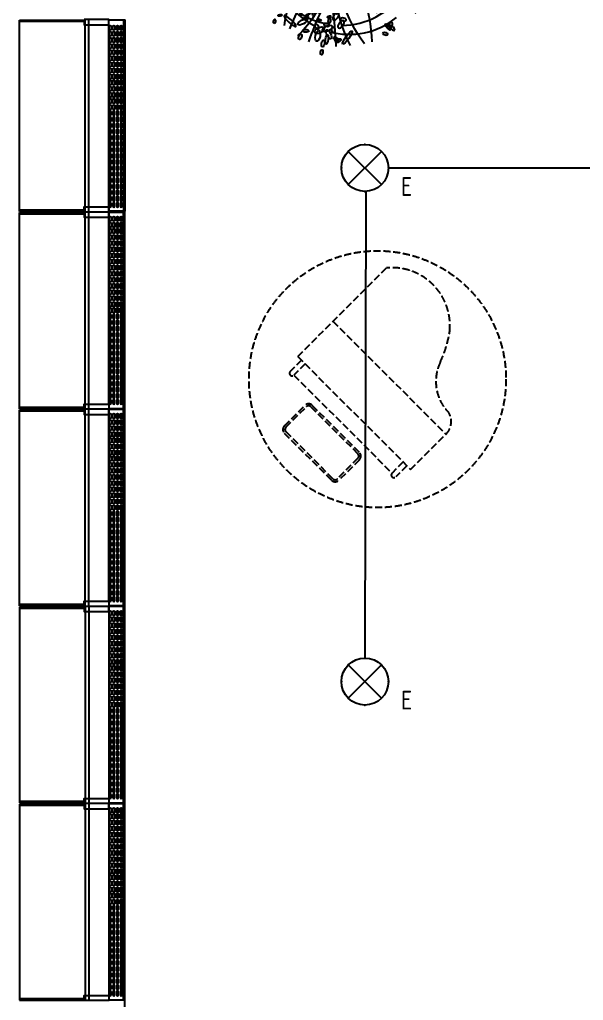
# Model space of a CAD drawing. Extents: x -284868 to 304789, y -137694 to 137894.
# Drawn here: x 122696 to 128699, y -12440 to -1993 of the extents above; entities that cross this region are included whole.
import ezdxf
from ezdxf.enums import TextEntityAlignment as Align

# ---------------------------------------------------------------- set-up
doc = ezdxf.new("R2010")
doc.units = 0
doc.linetypes.add('DASH', pattern=[0.35, 0.25, -0.1])
doc.layers.get('0').update_dxf_attribs({"linetype": 'CONTINUOUS'})
for name, color, linetype in [('0-窗', 11, 'CONTINUOUS'), ('EQUIP-应急', 3, 'CONTINUOUS'), ('F-地漏', 8, 'CONTINUOUS'), ('P-平面家具', 3, 'CONTINUOUS'), ('P-平面植物', 251, 'CONTINUOUS'), ('WIRE-照明', 130, 'CONTINUOUS')]:
    doc.layers.add(name, color=color, linetype=linetype)
doc.styles.add('_TEL_ATTDEF', font='GBENOR', dxfattribs={"width": 0.8, "height": 3, "bigfont": 'GBCBIG'})
doc.styles.add('_TEL_DIM', font='SIMPLEX', dxfattribs={"width": 0.8, "height": 3.5, "bigfont": 'HZTXT'})

# ---------------------------------------------------------------- blocks, each defined once
blk = doc.blocks.new('A$C3B8026B3')
for p, q in [((950, 31455), (950, 33395)), ((950, 29355), (950, 31345)), ((950, 27255), (950, 29245)), ((950, 27145), (950, 25155)), ((950, 25045), (950, 23055))]:
    blk.add_line(p, q)
at = {"elevation": 0}
for points in [[(0, 33444), (688, 33444), (688, 33429), (0, 33429)], [(0, 31406), (688, 31406), (688, 31420), (0, 31420)], [(0, 31394), (688, 31394), (688, 31379), (0, 31379)], [(0, 29306), (688, 29306), (688, 29320), (0, 29320)], [(0, 29294), (688, 29294), (688, 29279), (0, 29279)], [(0, 27206), (688, 27206), (688, 27220), (0, 27220)], [(0, 27194), (688, 27194), (688, 27179), (0, 27179)], [(0, 25106), (688, 25106), (688, 25120), (0, 25120)], [(0, 25094), (688, 25094), (688, 25079), (0, 25079)], [(0, 23006), (688, 23006), (688, 23020), (0, 23020)]]:
    blk.add_lwpolyline(points, dxfattribs=at)
for points in [[(0, 31406), (0, 33444)], [(700, 31400), (700, 33450)], [(738, 31400), (738, 33450)], [(0, 29306), (0, 31394)], [(700, 29300), (700, 31400)], [(738, 29300), (738, 31400)], [(0, 27206), (0, 29294)], [(700, 27200), (700, 29300)], [(738, 27200), (738, 29300)], [(0, 27194), (0, 25106)], [(700, 27200), (700, 25100)], [(738, 27200), (738, 25100)], [(0, 25094), (0, 23006)], [(700, 25100), (700, 23000)], [(738, 25100), (738, 23000)]]:
    blk.add_lwpolyline(points)
for points in [[(688, 33450), (688, 33395), (950, 33395), (950, 33450)], [(688, 31400), (688, 31455), (950, 31455), (950, 31400)], [(688, 31400), (688, 31345), (950, 31345), (950, 31400)], [(688, 29300), (688, 29355), (950, 29355), (950, 29300)], [(688, 29300), (688, 29245), (950, 29245), (950, 29300)], [(688, 27200), (688, 27255), (950, 27255), (950, 27200)], [(688, 27200), (688, 27145), (950, 27145), (950, 27200)], [(688, 25100), (688, 25155), (950, 25155), (950, 25100)], [(688, 25100), (688, 25045), (950, 25045), (950, 25100)], [(688, 23000), (688, 23055), (950, 23055), (950, 23000)]]:
    blk.add_lwpolyline(points, close=True)
blk = doc.blocks.new('LT-BLK-20221201170113', base_point=(81437, -6379))
for p, q in [((79349, -6219, 0), (81437, -6219)), ((79349, -6221, 0), (81437, -6221))]:
    blk.add_line(p, q)
blk.add_lwpolyline([(79349, -6208), (81437, -6208), (81437, -6379), (79349, -6379)], close=True)
for points in [[(79403, -6235), (79433, -6235, -1), (79433, -6255), (79403, -6255, -0.999999)], [(79468, -6235), (79498, -6235, -1), (79498, -6255), (79468, -6255, -0.999999)], [(79533, -6235), (79563, -6235, -1), (79563, -6255), (79533, -6255, -0.999999)], [(79598, -6235), (79628, -6235, -1), (79628, -6255), (79598, -6255, -0.999999)], [(79663, -6235), (79693, -6235, -1), (79693, -6255), (79663, -6255, -0.999999)], [(79728, -6235), (79758, -6235, -1), (79758, -6255), (79728, -6255, -0.999999)], [(79793, -6235), (79823, -6235, -1), (79823, -6255), (79793, -6255, -0.999999)], [(79858, -6235), (79888, -6235, -1), (79888, -6255), (79858, -6255, -0.999999)], [(79923, -6235), (79953, -6235, -1), (79953, -6255), (79923, -6255, -0.999999)], [(79988, -6235), (80018, -6235, -1), (80018, -6255), (79988, -6255, -0.999999)], [(80053, -6235), (80083, -6235, -1), (80083, -6255), (80053, -6255, -0.999999)], [(80118, -6235), (80148, -6235, -1), (80148, -6255), (80118, -6255, -0.999999)], [(80183, -6235), (80213, -6235, -1), (80213, -6255), (80183, -6255, -0.999999)], [(80248, -6235), (80278, -6235, -1), (80278, -6255), (80248, -6255, -0.999999)], [(80313, -6235), (80343, -6235, -1), (80343, -6255), (80313, -6255, -0.999999)], [(80408, -6235), (80378, -6235, 1), (80378, -6255), (80408, -6255, 0.999999)], [(80473, -6235), (80443, -6235, 1), (80443, -6255), (80473, -6255, 0.999999)], [(80538, -6235), (80508, -6235, 1), (80508, -6255), (80538, -6255, 0.999999)], [(80603, -6235), (80573, -6235, 1), (80573, -6255), (80603, -6255, 0.999999)], [(80668, -6235), (80638, -6235, 1), (80638, -6255), (80668, -6255, 0.999999)], [(80733, -6235), (80703, -6235, 1), (80703, -6255), (80733, -6255, 0.999999)], [(80798, -6235), (80768, -6235, 1), (80768, -6255), (80798, -6255, 0.999999)], [(80863, -6235), (80833, -6235, 1), (80833, -6255), (80863, -6255, 0.999999)], [(80928, -6235), (80898, -6235, 1), (80898, -6255), (80928, -6255, 0.999999)], [(80993, -6235), (80963, -6235, 1), (80963, -6255), (80993, -6255, 0.999999)], [(81058, -6235), (81028, -6235, 1), (81028, -6255), (81058, -6255, 0.999999)], [(81123, -6235), (81093, -6235, 1), (81093, -6255), (81123, -6255, 0.999999)], [(81188, -6235), (81158, -6235, 1), (81158, -6255), (81188, -6255, 0.999999)], [(81253, -6235), (81223, -6235, 1), (81223, -6255), (81253, -6255, 0.999999)], [(81318, -6235), (81288, -6235, 1), (81288, -6255), (81318, -6255, 0.999999)], [(81383, -6235), (81353, -6235, 1), (81353, -6255), (81383, -6255, 0.999999)], [(79403, -6274), (79433, -6274, -1), (79433, -6294), (79403, -6294, -0.999999)], [(79403, -6314), (79433, -6314, -1), (79433, -6334), (79403, -6334, -0.999999)], [(79403, -6353), (79433, -6353, -1), (79433, -6373), (79403, -6373, -0.999999)], [(79468, -6274), (79498, -6274, -1), (79498, -6294), (79468, -6294, -0.999999)], [(79468, -6314), (79498, -6314, -1), (79498, -6334), (79468, -6334, -0.999999)], [(79468, -6353), (79498, -6353, -1), (79498, -6373), (79468, -6373, -0.999999)], [(79533, -6274), (79563, -6274, -1), (79563, -6294), (79533, -6294, -0.999999)], [(79533, -6314), (79563, -6314, -1), (79563, -6334), (79533, -6334, -0.999999)], [(79533, -6353), (79563, -6353, -1), (79563, -6373), (79533, -6373, -0.999999)], [(79598, -6274), (79628, -6274, -1), (79628, -6294), (79598, -6294, -0.999999)], [(79598, -6314), (79628, -6314, -1), (79628, -6334), (79598, -6334, -0.999999)], [(79598, -6353), (79628, -6353, -1), (79628, -6373), (79598, -6373, -0.999999)], [(79663, -6274), (79693, -6274, -1), (79693, -6294), (79663, -6294, -0.999999)], [(79663, -6314), (79693, -6314, -1), (79693, -6334), (79663, -6334, -0.999999)], [(79663, -6353), (79693, -6353, -1), (79693, -6373), (79663, -6373, -0.999999)], [(79728, -6274), (79758, -6274, -1), (79758, -6294), (79728, -6294, -0.999999)], [(79728, -6314), (79758, -6314, -1), (79758, -6334), (79728, -6334, -0.999999)], [(79728, -6353), (79758, -6353, -1), (79758, -6373), (79728, -6373, -0.999999)], [(79793, -6274), (79823, -6274, -1), (79823, -6294), (79793, -6294, -0.999999)], [(79793, -6314), (79823, -6314, -1), (79823, -6334), (79793, -6334, -0.999999)], [(79793, -6353), (79823, -6353, -1), (79823, -6373), (79793, -6373, -0.999999)], [(79858, -6274), (79888, -6274, -1), (79888, -6294), (79858, -6294, -0.999999)], [(79858, -6314), (79888, -6314, -1), (79888, -6334), (79858, -6334, -0.999999)], [(79858, -6353), (79888, -6353, -1), (79888, -6373), (79858, -6373, -0.999999)], [(79923, -6274), (79953, -6274, -1), (79953, -6294), (79923, -6294, -0.999999)], [(79923, -6314), (79953, -6314, -1), (79953, -6334), (79923, -6334, -0.999999)], [(79923, -6353), (79953, -6353, -1), (79953, -6373), (79923, -6373, -0.999999)], [(79988, -6274), (80018, -6274, -1), (80018, -6294), (79988, -6294, -0.999999)], [(79988, -6314), (80018, -6314, -1), (80018, -6334), (79988, -6334, -0.999999)], [(79988, -6353), (80018, -6353, -1), (80018, -6373), (79988, -6373, -0.999999)], [(80053, -6274), (80083, -6274, -1), (80083, -6294), (80053, -6294, -0.999999)], [(80053, -6314), (80083, -6314, -1), (80083, -6334), (80053, -6334, -0.999999)], [(80053, -6353), (80083, -6353, -1), (80083, -6373), (80053, -6373, -0.999999)], [(80118, -6274), (80148, -6274, -1), (80148, -6294), (80118, -6294, -0.999999)], [(80118, -6314), (80148, -6314, -1), (80148, -6334), (80118, -6334, -0.999999)], [(80118, -6353), (80148, -6353, -1), (80148, -6373), (80118, -6373, -0.999999)], [(80183, -6274), (80213, -6274, -1), (80213, -6294), (80183, -6294, -0.999999)], [(80183, -6314), (80213, -6314, -1), (80213, -6334), (80183, -6334, -0.999999)], [(80183, -6353), (80213, -6353, -1), (80213, -6373), (80183, -6373, -0.999999)], [(80248, -6274), (80278, -6274, -1), (80278, -6294), (80248, -6294, -0.999999)], [(80248, -6314), (80278, -6314, -1), (80278, -6334), (80248, -6334, -0.999999)], [(80248, -6353), (80278, -6353, -1), (80278, -6373), (80248, -6373, -0.999999)], [(80313, -6274), (80343, -6274, -1), (80343, -6294), (80313, -6294, -0.999999)], [(80313, -6314), (80343, -6314, -1), (80343, -6334), (80313, -6334, -0.999999)], [(80313, -6353), (80343, -6353, -1), (80343, -6373), (80313, -6373, -0.999999)], [(80408, -6274), (80378, -6274, 1), (80378, -6294), (80408, -6294, 0.999999)], [(80408, -6314), (80378, -6314, 1), (80378, -6334), (80408, -6334, 0.999999)], [(80408, -6353), (80378, -6353, 1), (80378, -6373), (80408, -6373, 0.999999)], [(80473, -6274), (80443, -6274, 1), (80443, -6294), (80473, -6294, 0.999999)], [(80473, -6314), (80443, -6314, 1), (80443, -6334), (80473, -6334, 0.999999)], [(80473, -6353), (80443, -6353, 1), (80443, -6373), (80473, -6373, 0.999999)], [(80538, -6274), (80508, -6274, 1), (80508, -6294), (80538, -6294, 0.999999)], [(80538, -6314), (80508, -6314, 1), (80508, -6334), (80538, -6334, 0.999999)], [(80538, -6353), (80508, -6353, 1), (80508, -6373), (80538, -6373, 0.999999)], [(80603, -6274), (80573, -6274, 1), (80573, -6294), (80603, -6294, 0.999999)], [(80603, -6314), (80573, -6314, 1), (80573, -6334), (80603, -6334, 0.999999)], [(80603, -6353), (80573, -6353, 1), (80573, -6373), (80603, -6373, 0.999999)], [(80668, -6274), (80638, -6274, 1), (80638, -6294), (80668, -6294, 0.999999)], [(80668, -6314), (80638, -6314, 1), (80638, -6334), (80668, -6334, 0.999999)], [(80668, -6353), (80638, -6353, 1), (80638, -6373), (80668, -6373, 0.999999)], [(80733, -6274), (80703, -6274, 1), (80703, -6294), (80733, -6294, 0.999999)], [(80733, -6314), (80703, -6314, 1), (80703, -6334), (80733, -6334, 0.999999)], [(80733, -6353), (80703, -6353, 1), (80703, -6373), (80733, -6373, 0.999999)], [(80798, -6274), (80768, -6274, 1), (80768, -6294), (80798, -6294, 0.999999)], [(80798, -6314), (80768, -6314, 1), (80768, -6334), (80798, -6334, 0.999999)], [(80798, -6353), (80768, -6353, 1), (80768, -6373), (80798, -6373, 0.999999)], [(80863, -6274), (80833, -6274, 1), (80833, -6294), (80863, -6294, 0.999999)], [(80863, -6314), (80833, -6314, 1), (80833, -6334), (80863, -6334, 0.999999)], [(80863, -6353), (80833, -6353, 1), (80833, -6373), (80863, -6373, 0.999999)], [(80928, -6274), (80898, -6274, 1), (80898, -6294), (80928, -6294, 0.999999)], [(80928, -6314), (80898, -6314, 1), (80898, -6334), (80928, -6334, 0.999999)], [(80928, -6353), (80898, -6353, 1), (80898, -6373), (80928, -6373, 0.999999)], [(80993, -6274), (80963, -6274, 1), (80963, -6294), (80993, -6294, 0.999999)], [(80993, -6314), (80963, -6314, 1), (80963, -6334), (80993, -6334, 0.999999)], [(80993, -6353), (80963, -6353, 1), (80963, -6373), (80993, -6373, 0.999999)], [(81058, -6274), (81028, -6274, 1), (81028, -6294), (81058, -6294, 0.999999)], [(81058, -6314), (81028, -6314, 1), (81028, -6334), (81058, -6334, 0.999999)], [(81058, -6353), (81028, -6353, 1), (81028, -6373), (81058, -6373, 0.999999)], [(81123, -6274), (81093, -6274, 1), (81093, -6294), (81123, -6294, 0.999999)], [(81123, -6314), (81093, -6314, 1), (81093, -6334), (81123, -6334, 0.999999)], [(81123, -6353), (81093, -6353, 1), (81093, -6373), (81123, -6373, 0.999999)], [(81188, -6274), (81158, -6274, 1), (81158, -6294), (81188, -6294, 0.999999)], [(81188, -6314), (81158, -6314, 1), (81158, -6334), (81188, -6334, 0.999999)], [(81188, -6353), (81158, -6353, 1), (81158, -6373), (81188, -6373, 0.999999)], [(81253, -6274), (81223, -6274, 1), (81223, -6294), (81253, -6294, 0.999999)], [(81253, -6314), (81223, -6314, 1), (81223, -6334), (81253, -6334, 0.999999)], [(81253, -6353), (81223, -6353, 1), (81223, -6373), (81253, -6373, 0.999999)], [(81318, -6274), (81288, -6274, 1), (81288, -6294), (81318, -6294, 0.999999)], [(81318, -6314), (81288, -6314, 1), (81288, -6334), (81318, -6334, 0.999999)], [(81318, -6353), (81288, -6353, 1), (81288, -6373), (81318, -6373, 0.999999)], [(81383, -6274), (81353, -6274, 1), (81353, -6294), (81383, -6294, 0.999999)], [(81383, -6314), (81353, -6314, 1), (81353, -6334), (81383, -6334, 0.999999)], [(81383, -6353), (81353, -6353, 1), (81353, -6373), (81383, -6373, 0.999999)]]:
    blk.add_lwpolyline(points, format="xyb", close=True)
blk = doc.blocks.new('A$C678165FB')
for p, q in [((-36643, 31794, 0), (-36643, 29756)), ((-36640, 31794, 0), (-36640, 29756))]:
    blk.add_line(p, q)
blk.add_lwpolyline([(-36630, 31794), (-36630, 29756), (-36801, 29756), (-36801, 31794)], close=True)
blk.add_lwpolyline([(-36631, 31800), (-36631, 19300)])
for points in [[(-36775, 31725), (-36775, 31695, -1), (-36795, 31695), (-36795, 31725, -0.999999)], [(-36775, 31660), (-36775, 31630, -1), (-36795, 31630), (-36795, 31660, -0.999999)], [(-36736, 31725), (-36736, 31695, -1), (-36756, 31695), (-36756, 31725, -0.999999)], [(-36736, 31660), (-36736, 31630, -1), (-36756, 31630), (-36756, 31660, -0.999999)], [(-36696, 31725), (-36696, 31695, -1), (-36716, 31695), (-36716, 31725, -0.999999)], [(-36696, 31660), (-36696, 31630, -1), (-36716, 31630), (-36716, 31660, -0.999999)], [(-36657, 31725), (-36657, 31695, -1), (-36677, 31695), (-36677, 31725, -0.999999)], [(-36657, 31660), (-36657, 31630, -1), (-36677, 31630), (-36677, 31660, -0.999999)], [(-36775, 31595), (-36775, 31565, -1), (-36795, 31565), (-36795, 31595, -0.999999)], [(-36736, 31595), (-36736, 31565, -1), (-36756, 31565), (-36756, 31595, -0.999999)], [(-36696, 31595), (-36696, 31565, -1), (-36716, 31565), (-36716, 31595, -0.999999)], [(-36657, 31595), (-36657, 31565, -1), (-36677, 31565), (-36677, 31595, -0.999999)], [(-36775, 31530), (-36775, 31500, -1), (-36795, 31500), (-36795, 31530, -0.999999)], [(-36775, 31465), (-36775, 31435, -1), (-36795, 31435), (-36795, 31465, -0.999999)], [(-36736, 31530), (-36736, 31500, -1), (-36756, 31500), (-36756, 31530, -0.999999)], [(-36736, 31465), (-36736, 31435, -1), (-36756, 31435), (-36756, 31465, -0.999999)], [(-36696, 31530), (-36696, 31500, -1), (-36716, 31500), (-36716, 31530, -0.999999)], [(-36696, 31465), (-36696, 31435, -1), (-36716, 31435), (-36716, 31465, -0.999999)], [(-36657, 31530), (-36657, 31500, -1), (-36677, 31500), (-36677, 31530, -0.999999)], [(-36657, 31465), (-36657, 31435, -1), (-36677, 31435), (-36677, 31465, -0.999999)], [(-36775, 31400), (-36775, 31370, -1), (-36795, 31370), (-36795, 31400, -0.999999)], [(-36775, 31335), (-36775, 31305, -1), (-36795, 31305), (-36795, 31335, -0.999999)], [(-36736, 31400), (-36736, 31370, -1), (-36756, 31370), (-36756, 31400, -0.999999)], [(-36736, 31335), (-36736, 31305, -1), (-36756, 31305), (-36756, 31335, -0.999999)], [(-36696, 31400), (-36696, 31370, -1), (-36716, 31370), (-36716, 31400, -0.999999)], [(-36696, 31335), (-36696, 31305, -1), (-36716, 31305), (-36716, 31335, -0.999999)], [(-36657, 31400), (-36657, 31370, -1), (-36677, 31370), (-36677, 31400, -0.999999)], [(-36657, 31335), (-36657, 31305, -1), (-36677, 31305), (-36677, 31335, -0.999999)], [(-36775, 31270), (-36775, 31240, -1), (-36795, 31240), (-36795, 31270, -0.999999)], [(-36736, 31270), (-36736, 31240, -1), (-36756, 31240), (-36756, 31270, -0.999999)], [(-36696, 31270), (-36696, 31240, -1), (-36716, 31240), (-36716, 31270, -0.999999)], [(-36657, 31270), (-36657, 31240, -1), (-36677, 31240), (-36677, 31270, -0.999999)], [(-36775, 31205), (-36775, 31175, -1), (-36795, 31175), (-36795, 31205, -0.999999)], [(-36775, 31140), (-36775, 31110, -1), (-36795, 31110), (-36795, 31140, -0.999999)], [(-36736, 31205), (-36736, 31175, -1), (-36756, 31175), (-36756, 31205, -0.999999)], [(-36736, 31140), (-36736, 31110, -1), (-36756, 31110), (-36756, 31140, -0.999999)], [(-36696, 31205), (-36696, 31175, -1), (-36716, 31175), (-36716, 31205, -0.999999)], [(-36696, 31140), (-36696, 31110, -1), (-36716, 31110), (-36716, 31140, -0.999999)], [(-36657, 31205), (-36657, 31175, -1), (-36677, 31175), (-36677, 31205, -0.999999)], [(-36657, 31140), (-36657, 31110, -1), (-36677, 31110), (-36677, 31140, -0.999999)], [(-36775, 31075), (-36775, 31045, -1), (-36795, 31045), (-36795, 31075, -0.999999)], [(-36736, 31075), (-36736, 31045, -1), (-36756, 31045), (-36756, 31075, -0.999999)], [(-36696, 31075), (-36696, 31045, -1), (-36716, 31045), (-36716, 31075, -0.999999)], [(-36657, 31075), (-36657, 31045, -1), (-36677, 31045), (-36677, 31075, -0.999999)], [(-36775, 31010), (-36775, 30980, -1), (-36795, 30980), (-36795, 31010, -0.999999)], [(-36775, 30945), (-36775, 30915, -1), (-36795, 30915), (-36795, 30945, -0.999999)], [(-36736, 31010), (-36736, 30980, -1), (-36756, 30980), (-36756, 31010, -0.999999)], [(-36736, 30945), (-36736, 30915, -1), (-36756, 30915), (-36756, 30945, -0.999999)], [(-36696, 31010), (-36696, 30980, -1), (-36716, 30980), (-36716, 31010, -0.999999)], [(-36696, 30945), (-36696, 30915, -1), (-36716, 30915), (-36716, 30945, -0.999999)], [(-36657, 31010), (-36657, 30980, -1), (-36677, 30980), (-36677, 31010, -0.999999)], [(-36657, 30945), (-36657, 30915, -1), (-36677, 30915), (-36677, 30945, -0.999999)], [(-36775, 30880), (-36775, 30850, -1), (-36795, 30850), (-36795, 30880, -0.999999)], [(-36775, 30785), (-36775, 30815, 1), (-36795, 30815), (-36795, 30785, 0.999999)], [(-36736, 30880), (-36736, 30850, -1), (-36756, 30850), (-36756, 30880, -0.999999)], [(-36736, 30785), (-36736, 30815, 1), (-36756, 30815), (-36756, 30785, 0.999999)], [(-36696, 30880), (-36696, 30850, -1), (-36716, 30850), (-36716, 30880, -0.999999)], [(-36696, 30785), (-36696, 30815, 1), (-36716, 30815), (-36716, 30785, 0.999999)], [(-36657, 30880), (-36657, 30850, -1), (-36677, 30850), (-36677, 30880, -0.999999)], [(-36657, 30785), (-36657, 30815, 1), (-36677, 30815), (-36677, 30785, 0.999999)], [(-36775, 30720), (-36775, 30750, 1), (-36795, 30750), (-36795, 30720, 0.999999)], [(-36736, 30720), (-36736, 30750, 1), (-36756, 30750), (-36756, 30720, 0.999999)], [(-36696, 30720), (-36696, 30750, 1), (-36716, 30750), (-36716, 30720, 0.999999)], [(-36657, 30720), (-36657, 30750, 1), (-36677, 30750), (-36677, 30720, 0.999999)], [(-36775, 30655), (-36775, 30685, 1), (-36795, 30685), (-36795, 30655, 0.999999)], [(-36775, 30590), (-36775, 30620, 1), (-36795, 30620), (-36795, 30590, 0.999999)], [(-36736, 30655), (-36736, 30685, 1), (-36756, 30685), (-36756, 30655, 0.999999)], [(-36736, 30590), (-36736, 30620, 1), (-36756, 30620), (-36756, 30590, 0.999999)], [(-36696, 30655), (-36696, 30685, 1), (-36716, 30685), (-36716, 30655, 0.999999)], [(-36696, 30590), (-36696, 30620, 1), (-36716, 30620), (-36716, 30590, 0.999999)], [(-36657, 30655), (-36657, 30685, 1), (-36677, 30685), (-36677, 30655, 0.999999)], [(-36657, 30590), (-36657, 30620, 1), (-36677, 30620), (-36677, 30590, 0.999999)], [(-36775, 30525), (-36775, 30555, 1), (-36795, 30555), (-36795, 30525, 0.999999)], [(-36736, 30525), (-36736, 30555, 1), (-36756, 30555), (-36756, 30525, 0.999999)], [(-36696, 30525), (-36696, 30555, 1), (-36716, 30555), (-36716, 30525, 0.999999)], [(-36657, 30525), (-36657, 30555, 1), (-36677, 30555), (-36677, 30525, 0.999999)], [(-36775, 30460), (-36775, 30490, 1), (-36795, 30490), (-36795, 30460, 0.999999)], [(-36775, 30395), (-36775, 30425, 1), (-36795, 30425), (-36795, 30395, 0.999999)], [(-36736, 30460), (-36736, 30490, 1), (-36756, 30490), (-36756, 30460, 0.999999)], [(-36736, 30395), (-36736, 30425, 1), (-36756, 30425), (-36756, 30395, 0.999999)], [(-36696, 30460), (-36696, 30490, 1), (-36716, 30490), (-36716, 30460, 0.999999)], [(-36696, 30395), (-36696, 30425, 1), (-36716, 30425), (-36716, 30395, 0.999999)], [(-36657, 30460), (-36657, 30490, 1), (-36677, 30490), (-36677, 30460, 0.999999)], [(-36657, 30395), (-36657, 30425, 1), (-36677, 30425), (-36677, 30395, 0.999999)], [(-36775, 30330), (-36775, 30360, 1), (-36795, 30360), (-36795, 30330, 0.999999)], [(-36775, 30265), (-36775, 30295, 1), (-36795, 30295), (-36795, 30265, 0.999999)], [(-36736, 30330), (-36736, 30360, 1), (-36756, 30360), (-36756, 30330, 0.999999)], [(-36736, 30265), (-36736, 30295, 1), (-36756, 30295), (-36756, 30265, 0.999999)], [(-36696, 30330), (-36696, 30360, 1), (-36716, 30360), (-36716, 30330, 0.999999)], [(-36696, 30265), (-36696, 30295, 1), (-36716, 30295), (-36716, 30265, 0.999999)], [(-36657, 30330), (-36657, 30360, 1), (-36677, 30360), (-36677, 30330, 0.999999)], [(-36657, 30265), (-36657, 30295, 1), (-36677, 30295), (-36677, 30265, 0.999999)], [(-36775, 30200), (-36775, 30230, 1), (-36795, 30230), (-36795, 30200, 0.999999)], [(-36736, 30200), (-36736, 30230, 1), (-36756, 30230), (-36756, 30200, 0.999999)], [(-36696, 30200), (-36696, 30230, 1), (-36716, 30230), (-36716, 30200, 0.999999)], [(-36657, 30200), (-36657, 30230, 1), (-36677, 30230), (-36677, 30200, 0.999999)], [(-36775, 30135), (-36775, 30165, 1), (-36795, 30165), (-36795, 30135, 0.999999)], [(-36775, 30070), (-36775, 30100, 1), (-36795, 30100), (-36795, 30070, 0.999999)], [(-36736, 30135), (-36736, 30165, 1), (-36756, 30165), (-36756, 30135, 0.999999)], [(-36736, 30070), (-36736, 30100, 1), (-36756, 30100), (-36756, 30070, 0.999999)], [(-36696, 30135), (-36696, 30165, 1), (-36716, 30165), (-36716, 30135, 0.999999)], [(-36696, 30070), (-36696, 30100, 1), (-36716, 30100), (-36716, 30070, 0.999999)], [(-36657, 30135), (-36657, 30165, 1), (-36677, 30165), (-36677, 30135, 0.999999)], [(-36657, 30070), (-36657, 30100, 1), (-36677, 30100), (-36677, 30070, 0.999999)], [(-36775, 30005), (-36775, 30035, 1), (-36795, 30035), (-36795, 30005, 0.999999)], [(-36736, 30005), (-36736, 30035, 1), (-36756, 30035), (-36756, 30005, 0.999999)], [(-36696, 30005), (-36696, 30035, 1), (-36716, 30035), (-36716, 30005, 0.999999)], [(-36657, 30005), (-36657, 30035, 1), (-36677, 30035), (-36677, 30005, 0.999999)], [(-36775, 29940), (-36775, 29970, 1), (-36795, 29970), (-36795, 29940, 0.999999)], [(-36775, 29875), (-36775, 29905, 1), (-36795, 29905), (-36795, 29875, 0.999999)], [(-36736, 29940), (-36736, 29970, 1), (-36756, 29970), (-36756, 29940, 0.999999)], [(-36736, 29875), (-36736, 29905, 1), (-36756, 29905), (-36756, 29875, 0.999999)], [(-36696, 29940), (-36696, 29970, 1), (-36716, 29970), (-36716, 29940, 0.999999)], [(-36696, 29875), (-36696, 29905, 1), (-36716, 29905), (-36716, 29875, 0.999999)], [(-36657, 29940), (-36657, 29970, 1), (-36677, 29970), (-36677, 29940, 0.999999)], [(-36657, 29875), (-36657, 29905, 1), (-36677, 29905), (-36677, 29875, 0.999999)], [(-36775, 29810), (-36775, 29840, 1), (-36795, 29840), (-36795, 29810, 0.999999)], [(-36736, 29810), (-36736, 29840, 1), (-36756, 29840), (-36756, 29810, 0.999999)], [(-36696, 29810), (-36696, 29840, 1), (-36716, 29840), (-36716, 29810, 0.999999)], [(-36657, 29810), (-36657, 29840, 1), (-36677, 29840), (-36677, 29810, 0.999999)]]:
    blk.add_lwpolyline(points, format="xyb", close=True)
at = {"xscale": -1, "rotation": 270}
for p in [(-36801, 29744), (-36801, 27644), (-36801, 25544), (-36801, 23444)]:
    blk.add_blockref('LT-BLK-20221201170113', p, dxfattribs=at)
blk = doc.blocks.new('A$C440D7BC1')
at = {"layer": 'P-平面家具', "linetype": 'DASH', "ltscale": 300}
for p, q in [((100, 1302), (1045, 2247)), ((475, 1678), (1678, 475)), ((139, 1262), (21, 1144)), ((100, 1302), (1302, 100)), ((179, 1223), (60, 1104)), ((60, 1104), (1104, 60)), ((1302, 100), (1678, 475)), ((1223, 179), (1104, 60)), ((1262, 139), (1144, 21))]:
    blk.add_line(p, q, dxfattribs=at)
for points in [[(756, 203), (538, -15, -0.414214), (459, -15), (-42, 485, -0.414214), (-42, 565), (176, 782, -0.414214), (255, 782), (756, 282, -0.414214)], [(740, 218), (522, 0, -0.414214), (475, 0), (-26, 501, -0.414214), (-26, 549), (192, 767, -0.414214), (240, 767), (740, 266, -0.414214)]]:
    blk.add_lwpolyline(points, format="xyb", close=True, dxfattribs=at)
for centre, radius, start, end in [((1104, 1632), 617, 354.5388, 95.4612), ((489, 1767), 1245, 335.0738, 351.0557), ((2045, 1037), 474, 154.2805, 225), ((40, 1124), 28, 135, 315), ((1544, 609), 190, 315, 29.0083), ((1124, 40), 28, 135, 315)]:
    blk.add_arc(centre, radius, start, end, dxfattribs=at)
blk = doc.blocks.new('yld.studio@foxmail.com-15')
at = {"color": 251}
blk.add_circle((67569.1, -97904.1), 44.8, dxfattribs=at)
for centre, start, end in [((67613.8, -97926.4), 76.88957, 138.11767), ((67693.5, -98017.5), 61.01045, 122.23854), ((67613.8, -97926.4), 348.58817, 46.57142), ((67693.5, -98017.5), 133.16442, 165.32414), ((67613.8, -97926.4), 149.04354, 181.20326), ((67693.5, -98017.5), 332.70905, 30.6923), ((67693.5, -98017.5), 165.32414, 242.65615), ((67613.8, -97926.4), 270.52014, 325.07436), ((67613.8, -97926.4), 226.04774, 258.53527), ((67693.5, -98017.5), 254.64102, 309.19524)]:
    blk.add_arc(centre, 760, start, end, dxfattribs=at)
for centre, major_axis, ratio in [((67663.4, -96943), (19.4, -49.7), 0.514982), ((67254.3, -97031.6), (-11.3, -52.2), 0.514982), ((67673.2, -97023.9), (19.4, -49.7), 0.514982), ((67217.7, -97104.4), (-11.3, -52.2), 0.514982), ((67477, -97060.3), (25.5, 15.6), 0.489709), ((67672.1, -97099.4), (-10.1, -28.2), 0.489709), ((67736.9, -97076.8), (-11.9, -54.9), 0.414379), ((67811.8, -97097.3), (20.7, -49.3), 0.38159), ((67829.2, -97112.1), (-6.6, -47.9), 0.283409), ((67114.4, -97233.1), (-11.3, -52.2), 0.514982), ((67292.6, -97242.3), (-10.1, -52.5), 0.38159), ((67309.9, -97181.8), (25.5, 15.6), 0.489709), ((67505.1, -97221), (-10.1, -28.2), 0.489709), ((67658.2, -97188.3), (19.4, -49.7), 0.514982), ((67788.2, -97223.4), (61.1, 54.6), 0.200035), ((67964, -97190.2), (-11.9, -54.9), 0.414379), ((68056.3, -97225.4), (-6.6, -47.9), 0.283409), ((68305.4, -97282.5), (29.4, -5.6), 0.489709), ((67203.3, -97334.2), (81.1, 11.7), 0.200035), ((67261.4, -97445.4), (58.6, -34.7), 0.200035), ((67705.7, -97350.7), (29.4, -5.6), 0.489709), ((67947.6, -97445.4), (60.3, -55.5), 0.200035), ((67015.8, -97495.7), (-1.6, -18.4), 0.42873), ((67159.8, -97512.1), (-34.6, -58.6), 0.200035), ((66747.1, -97684.1), (58.6, -34.7), 0.200035), ((66913.5, -97719.2), (36.8, -3.3), 0.42873), ((66905.5, -97776.9), (11.5, -27.6), 0.489709), ((66938.4, -97771.9), (24.3, 27.9), 0.42873), ((67910, -98008.5), (-1.3, -14.7), 0.42873), ((67949.6, -97956.2), (-1.6, -18.4), 0.42873), ((68166.5, -97955.7), (36.8, -3.3), 0.42873), ((68191.5, -98008.5), (24.3, 27.9), 0.42873), ((68024.2, -98058.1), (34.2, -14.2), 0.42873), ((68120.5, -98047.2), (28.4, 23.7), 0.42873), ((68477, -98092.3), (1.2, -22.2), 0.42873), ((66971.4, -98207), (1.2, -22.2), 0.42873), ((68117.3, -98134.9), (18.4, -1.6), 0.42873), ((68169.5, -98174.6), (14.7, -1.3), 0.42873), ((68333.6, -98138.1), (29.4, -5.6), 0.489709), ((68511.2, -98223.3), (11.5, -27.6), 0.489709), ((67005.6, -98338), (11.5, -27.6), 0.489709), ((67011.1, -98356.1), (-10.1, -28.2), 0.489709), ((68259, -98339.9), (22.6, -19.6), 0.489709), ((67092.3, -98640.9), (60.3, -55.5), 0.200035), ((67332.3, -98569.6), (1.2, -22.2), 0.42873), ((67366.5, -98700.6), (11.5, -27.6), 0.489709), ((67465.8, -98681.4), (29.4, -5.6), 0.489709), ((67635.7, -98626.5), (29.4, -5.6), 0.489709), ((67375.5, -98793.4), (-11.9, -54.9), 0.414379), ((67467.8, -98828.7), (-6.6, -47.9), 0.283409), ((68060.6, -98772.1), (26.3, -4.6), 0.42873), ((67561.1, -98828.3), (22.6, -19.6), 0.489709)]:
    blk.add_ellipse(centre, major_axis=major_axis, ratio=ratio, start_param=3.141593, end_param=9.424778, dxfattribs=at)
at = {"color": 251, "extrusion": (0, 0, -1)}
for centre, major_axis, ratio in [((67778.4, -96919), (16.2, 18.9), 0.489709), ((67525.9, -97012.8), (18.3, 0.3), 0.42873), ((67613.2, -97008.6), (-16.1, -22.2), 0.514982), ((67628.5, -96969.7), (-16.1, -22.2), 0.514982), ((67761.8, -96987), (14.5, -20.2), 0.489709), ((67386.2, -97062.4), (1.02, -9.08), 0.42873), ((67411.5, -97094.1), (1.3, -11.3), 0.42873), ((67512.1, -97107.8), (-1.7, -15.2), 0.489709), ((67547.9, -97083.7), (15.2, 1.9), 0.489709), ((67571.9, -97013.2), (13.7, 0.2), 0.42873), ((67866.7, -97046.5), (11.1, -9.8), 0.42873), ((67931.5, -97057), (13.9, -12.2), 0.42873), ((68052.3, -97108.4), (13.9, -12.2), 0.42873), ((67445.3, -97167.8), (1.3, -11.3), 0.42873), ((67553.9, -97296.7), (23.5, 14.1), 0.38159), ((68303.9, -97299.1), (23.5, 14.1), 0.38159), ((66869.4, -97420.7), (23.5, 14.1), 0.38159), ((67525.2, -97355.9), (8.6, -41.1), 0.200035), ((67589.5, -97381), (23.2, 14.6), 0.514982), ((67778, -97438.9), (56, -38.7), 0.200035), ((68187.1, -97386.2), (1.3, -11.3), 0.42873), ((68275.2, -97358.3), (8.6, -41.1), 0.200035), ((68287.7, -97400), (-1.7, -15.2), 0.489709), ((68323.5, -97375.8), (15.2, 1.9), 0.489709), ((68339.5, -97383.4), (23.2, 14.6), 0.514982), ((67684.4, -97506.4), (1.02, -9.08), 0.42873), ((68220.9, -97459.9), (1.3, -11.3), 0.42873), ((67709.7, -97538.1), (1.3, -11.3), 0.42873), ((67743.5, -97611.8), (1.3, -11.3), 0.42873), ((67810.3, -97551.8), (-1.7, -15.2), 0.489709), ((67846.1, -97527.6), (15.2, 1.9), 0.489709), ((68237.9, -97602.3), (8.6, -41.1), 0.200035), ((68266.5, -97543.2), (23.5, 14.1), 0.38159), ((68254, -97578.6), (13.7, 0.2), 0.42873), ((68295.2, -97573.9), (-16.1, -22.2), 0.514982), ((68310.6, -97535.1), (-16.1, -22.2), 0.514982), ((66819.6, -97700.1), (13.7, 0.2), 0.42873), ((66860.8, -97695.4), (-16.1, -22.2), 0.514982), ((68302.2, -97627.4), (23.2, 14.6), 0.514982), ((68483.4, -97658.1), (1.02, -9.08), 0.42873), ((67303.1, -97776.1), (-15, -19.8), 0.489709), ((67524.9, -97821.9), (33.3, -24.2), 0.336016), ((68257.9, -97817.9), (-16.1, -22.2), 0.514982), ((68273.2, -97779.1), (-16.1, -22.2), 0.514982), ((67525.5, -97872.5), (2.8, -34.2), 0.336016), ((68216.7, -97822.6), (13.7, 0.2), 0.42873), ((68359.6, -97958.9), (-0.6, -68.1), 0.200035), ((68539.8, -97877), (63.3, 25.1), 0.200035), ((68440.1, -97942.8), (11.1, -8), 0.42873), ((67165.7, -98108.1), (23.5, 14.1), 0.38159), ((68243.4, -98112.8), (11.6, -10), 0.489709), ((68387.5, -98114.8), (29.6, 0.5), 0.42873), ((67137, -98167.3), (8.6, -41.1), 0.200035), ((67201.3, -98192.4), (23.2, 14.6), 0.514982), ((68031, -98230.6), (56, -38.7), 0.200035), ((68054.1, -98193.3), (63.3, 25.1), 0.200035), ((68201.9, -98184.2), (1.3, -11.3), 0.42873), ((68302.8, -98149.7), (34.8, -25.2), 0.368424), ((68302.6, -98198), (-1.7, -15.2), 0.489709), ((68338.4, -98173.8), (15.2, 1.9), 0.489709), ((67823.4, -98262.4), (16.7, -33), 0.42873), ((67862.3, -98238), (37, 0.6), 0.42873), ((67945.7, -98301.2), (21.8, -16.6), 0.38159), ((67996.3, -98304.6), (37, 0.6), 0.42873), ((68235.8, -98257.9), (1.3, -11.3), 0.42873), ((67115.8, -98387.5), (13.7, 0.2), 0.42873), ((67137.4, -98356.7), (-1.1, -27.4), 0.514982), ((67157, -98382.9), (-16.1, -22.2), 0.514982), ((67172.4, -98344), (-16.1, -22.2), 0.514982), ((67455.4, -98343.8), (61, 30.3), 0.200035), ((67606.4, -98395.3), (-26.1, -35.9), 0.514982), ((67880.7, -98365.6), (22.2, -16.1), 0.514982), ((67936.1, -98405.3), (11.7, -35.1), 0.42873), ((67964.2, -98379.5), (22.2, -16.1), 0.514982), ((67967.6, -98355.4), (22.2, -29.6), 0.42873), ((68003.1, -98394.8), (22.2, -16.1), 0.514982), ((68035.6, -98399.2), (26.6, -25.7), 0.42873), ((67447.1, -98505.8), (18.5, 0.3), 0.42873), ((67583.9, -98530.6), (-26.1, -35.9), 0.514982), ((67710.7, -98500.7), (-27, -35.3), 0.38159), ((67189.9, -98542.6), (1.3, -11.3), 0.42873), ((67268, -98584.8), (14.8, 0.2), 0.42873), ((67290.6, -98556.3), (-1.7, -15.2), 0.489709), ((67323, -98549), (18.5, 0.3), 0.42873), ((67326.4, -98532.1), (15.2, 1.9), 0.489709), ((67388.3, -98543.5), (-5.6, -17.6), 0.42873), ((67492.3, -98601.1), (22.2, 0.3), 0.42873), ((67559.1, -98593.6), (-26.1, -35.9), 0.514982), ((67223.8, -98616.3), (1.3, -11.3), 0.42873), ((67611.5, -98676.1), (-26.1, -35.9), 0.514982), ((68134.7, -98714.4), (20, -21.8), 0.42873)]:
    blk.add_ellipse(centre, major_axis=major_axis, ratio=ratio, dxfattribs=at)
at = {"color": 251}
for centre, major_axis, ratio in [((67207.5, -96965.7), (17.5, -20.2), 0.42873), ((67303.2, -97117.9), (-3.1, -17.5), 0.42873), ((67530.4, -97031.6), (11.9, -18.8), 0.42873), ((67561, -97053.5), (21.2, -21.1), 0.489709), ((67567.8, -97101), (14.1, 17.2), 0.42873), ((67847.6, -97060.3), (23.4, -46.1), 0.368424), ((67850, -97108.1), (-3.9, -21.9), 0.42873), ((67903, -97049.6), (-3.1, -17.5), 0.42873), ((67022.5, -97158.6), (9.5, -15.1), 0.42873), ((67250.3, -97176.4), (-3.9, -21.9), 0.42873), ((67393.9, -97175), (21.2, -21.1), 0.489709), ((67568.6, -97185), (11.9, -18.8), 0.42873), ((67790, -97154.4), (-6.2, -35.1), 0.42873), ((67831, -97184.7), (22, 3.3), 0.42873), ((68074.8, -97173.7), (23.4, -46.1), 0.368424), ((67022.6, -97237.5), (11.9, -18.8), 0.42873), ((67060, -97306.9), (14.1, 17.2), 0.42873), ((67175.3, -97315.6), (-3.9, -21.9), 0.42873), ((67231.2, -97252.9), (22, 3.3), 0.42873), ((67775.1, -97247.4), (-3.9, -21.9), 0.42873), ((67970, -97312.6), (47.6, 24.1), 0.514982), ((68017.1, -97267.7), (-6.2, -35.1), 0.42873), ((68372.2, -97334), (1.5, -29.9), 0.489709), ((66896.3, -97422.6), (-7.7, -43.9), 0.42873), ((66962.2, -97398.1), (30.9, -32.1), 0.42873), ((67027.5, -97370.2), (39.5, -20.6), 0.42873), ((67060.8, -97390.9), (11.9, -18.8), 0.42873), ((67772.4, -97402.2), (1.5, -29.9), 0.489709), ((67001.3, -97487.3), (25.5, -36.5), 0.42873), ((67106.2, -97500.2), (-3.9, -21.9), 0.42873), ((67159.2, -97441.7), (-3.1, -17.5), 0.42873), ((67823.8, -97510.9), (26.4, 14.1), 0.489709), ((68423.5, -97442.7), (26.4, 14.1), 0.489709), ((67087.2, -97576.8), (22, 3.3), 0.42873), ((66796.9, -97619.6), (21.5, -5.9), 0.42873), ((66928.4, -97707.6), (21.5, -5.9), 0.42873), ((68397.6, -97737.7), (47.6, 24.1), 0.514982), ((68477.2, -97720.2), (47.6, 24.1), 0.514982), ((68498.8, -97642.3), (-4.6, -26.3), 0.42873), ((66966.2, -97824), (-14.2, -34.2), 0.42873), ((68077.4, -97764.3), (-7.7, -43.9), 0.42873), ((68081.2, -97828), (-7.7, -43.9), 0.42873), ((68337, -97846.5), (-7.7, -43.9), 0.42873), ((68402.9, -97822), (30.9, -32.1), 0.42873), ((68468.2, -97794.1), (39.5, -20.6), 0.42873), ((68058.6, -97862.3), (-7.7, -43.9), 0.42873), ((68442, -97911.2), (25.5, -36.5), 0.42873), ((68546.9, -97924), (-3.9, -21.9), 0.42873), ((68599.9, -97865.5), (-3.1, -17.5), 0.42873), ((68277.8, -98042.3), (-47.6, -66.7), 0.200035), ((68349.4, -98007.7), (17.2, -4.8), 0.42873), ((68527.9, -98000.6), (22, 3.3), 0.42873), ((68219.3, -98060.5), (-14.2, -34.2), 0.42873), ((68402.6, -98066), (21.5, -5.9), 0.42873), ((68472, -98063.3), (-3.9, -21.9), 0.42873), ((67036.5, -98166.7), (11.9, -18.8), 0.42873), ((67309.7, -98186.7), (-4.6, -26.3), 0.42873), ((67907.8, -98174.9), (-4.6, -26.3), 0.42873), ((68052.6, -98124.7), (4.3, -18), 0.42873), ((68400.4, -98189.6), (1.5, -29.9), 0.489709), ((68534.1, -98154), (21.5, -5.9), 0.42873), ((66900, -98310.1), (21.2, -21.1), 0.489709), ((67028.5, -98268.7), (21.5, -5.9), 0.42873), ((67073.9, -98236.2), (14.1, 17.2), 0.42873), ((67074.7, -98320.2), (11.9, -18.8), 0.42873), ((67208.5, -98282.1), (47.6, 24.1), 0.514982), ((67379.6, -98252.7), (-7.7, -43.9), 0.42873), ((67383.3, -98316.4), (-7.7, -43.9), 0.42873), ((68340.4, -98325.5), (-8.4, -28.7), 0.489709), ((68411.4, -98333), (47.6, 24.1), 0.514982), ((68398, -98264), (29.9, -1.4), 0.489709), ((68433, -98255.1), (-4.6, -26.3), 0.42873), ((66892.4, -98378.7), (29.9, -1.4), 0.489709), ((67035.7, -98416.7), (-4.6, -26.3), 0.42873), ((67360.7, -98350.6), (-7.7, -43.9), 0.42873), ((67380.9, -98411.7), (-4.6, -26.3), 0.42873), ((68166.8, -98351.5), (47.6, 24.1), 0.514982), ((68175.4, -98355.7), (26.4, 14.1), 0.489709), ((68331.8, -98350.6), (47.6, 24.1), 0.514982), ((68411, -98437.1), (47.6, 24.1), 0.514982), ((68432.6, -98359.2), (-4.6, -26.3), 0.42873), ((66834.9, -98440.3), (-8.4, -28.7), 0.489709), ((66934.5, -98512.2), (47.6, 24.1), 0.514982), ((67014.1, -98494.7), (47.6, 24.1), 0.514982), ((67010.4, -98507), (-3.9, -21.9), 0.42873), ((67063.3, -98448.5), (-3.1, -17.5), 0.42873), ((67279.7, -98507.1), (47.6, 24.1), 0.514982), ((67359.3, -98489.6), (47.6, 24.1), 0.514982), ((67831.4, -98483.5), (55.5, 60.3), 0.200035), ((67964.1, -98505.9), (24.1, -47.6), 0.514982), ((68050.4, -98472.9), (9.5, -15.1), 0.42873), ((68272.1, -98495.6), (47.1, 25.3), 0.38159), ((68331.4, -98454.6), (47.6, 24.1), 0.514982), ((66991.3, -98583.6), (22, 3.3), 0.42873), ((67257.9, -98543.3), (21.5, -5.9), 0.42873), ((66935.4, -98646.3), (-3.9, -21.9), 0.42873), ((67220, -98652.1), (47.1, 25.3), 0.38159), ((67392.8, -98735.4), (47.6, 24.1), 0.514982), ((67389.3, -98631.2), (21.5, -5.9), 0.42873), ((67472.4, -98717.8), (47.6, 24.1), 0.514982), ((67494, -98639.9), (-4.6, -26.3), 0.42873), ((68088.7, -98705.3), (11.9, -18.8), 0.42873), ((68115.9, -98682.7), (-8.4, -28.7), 0.489709), ((67195.7, -98802.8), (-8.4, -28.7), 0.489709), ((67253.3, -98741.3), (29.9, -1.4), 0.489709), ((67486.3, -98777), (23.4, -46.1), 0.368424), ((67532.5, -98732.8), (1.5, -29.9), 0.489709), ((67677.1, -98810.2), (-47.6, -66.7), 0.200035), ((67428.6, -98871), (-6.2, -35.1), 0.42873), ((67583.9, -98841.6), (26.4, 14.1), 0.489709), ((67415.2, -98959.7), (-4.6, -26.3), 0.42873)]:
    blk.add_ellipse(centre, major_axis=major_axis, ratio=ratio, dxfattribs=at)
at = {"color": 251, "extrusion": (0, 0, -1)}
for centre, major_axis, ratio, start_param, end_param in [((69001.1, -98232.5), (-810.2, -1204.4), 1, 0.509025, 1.892273), ((67983.5, -97096.8), (16, 9.3), 0.42873, 3.141593, 9.424778), ((68090.2, -97061), (24.4, 4.5), 0.489709, 3.141593, 9.424778), ((66478.9, -98053.1), (-567.5, -838), 1, 3.105711, 4.936061), ((67418.7, -97133.9), (11.2, -2.4), 0.42873, 3.141593, 9.424778), ((67482.3, -97161.8), (13.1, -8.1), 0.489709, 3.141593, 9.424778), ((68406.4, -97786.5), (-392.2, -511.7), 1, 1.400805, 2.202876), ((66772.4, -97989.1), (-386.4, -598.3), 1, 2.788021, 3.97962), ((67318.1, -97137.7), (-272.6, -392.7), 1, -0.434629, 0.525976), ((68194.3, -97426), (11.2, -2.4), 0.42873, 3.141593, 9.424778), ((68257.9, -97454), (13.1, -8.1), 0.489709, 3.141593, 9.424778), ((67716.9, -97577.9), (11.2, -2.4), 0.42873, 3.141593, 9.424778), ((67780.5, -97605.8), (13.1, -8.1), 0.489709, 3.141593, 9.424778), ((68418.9, -97598.5), (7.58, 8.54), 0.42873, 3.141593, 9.424778), ((67187.2, -97658.2), (0.7, -24.8), 0.489709, 3.141593, 9.424778), ((68448, -97621.9), (2.8, -15.1), 0.489709, 3.141593, 9.424778), ((67328, -97899.9), (15.3, -148.7), 1, 4.655583, 5.753079), ((68136.6, -98718.5), (-417.3, -690.5), 1, 2.207479, 3.211548), ((68572.7, -97883.4), (26.2, 8.1), 0.514982, 3.141593, 9.424778), ((68862.2, -98087.1), (-700.6, -1072), 1, 0.330518, 1.072389), ((66052.6, -98936), (-1046.4, -1553.2), 1, 3.548561, 4.075938), ((68414.2, -97664.8), (-459.3, -662), 1, -0.636767, 0.561589), ((68150.9, -97978.5), (6.06, 6.83), 0.42873, 3.141593, 9.424778), ((68475.9, -97963.8), (26.2, 8.1), 0.514982, 3.141593, 9.424778), ((68511.5, -97941.9), (26.2, 8.1), 0.514982, 3.141593, 9.424778), ((68585.2, -97974.1), (26.4, 7.5), 0.38159, 3.141593, 9.424778), ((67968.9, -98774.1), (-537.4, -764.5), 1, 1.051392, 1.896333), ((68119.6, -98050.5), (5.71, -9.89), 0.42873, 3.141593, 9.424778), ((68144.2, -98018.5), (7.58, 8.54), 0.42873, 3.141593, 9.424778), ((68201.4, -98102.4), (12.5, 8.9), 0.489709, 3.141593, 9.424778), ((68330.9, -98061), (46.6, 2.5), 0.414379, 3.141593, 9.424778), ((66155.5, -101029.5), (-1867.3, -2738.9), 1, 3.053829, 3.274954), ((68347.7, -98141.3), (40.2, -0.9), 0.283409, 3.141593, 9.424778), ((68350.7, -99188.4), (-780.5, -1093.4), 1, 1.306696, 1.710792), ((67194.6, -98317.9), (38.8, -16.3), 0.200035, 3.141593, 9.424778), ((67880.1, -98296.6), (35, 23.2), 0.200035, 3.141593, 9.424778), ((68209.2, -98224), (11.2, -2.4), 0.42873, 3.141593, 9.424778), ((68272.8, -98252), (13.1, -8.1), 0.489709, 3.141593, 9.424778), ((67718.3, -98394.4), (37.6, -56.7), 0.200035, 3.141593, 9.424778), ((68007.7, -98436), (0.2, -13.7), 0.42873, 3.141593, 9.424778), ((67197.2, -98582.4), (11.2, -2.4), 0.42873, 3.141593, 9.424778), ((67260.8, -98610.3), (13.1, -8.1), 0.489709, 3.141593, 9.424778), ((68088.4, -98702.2), (26, -30.7), 0.283409, 3.141593, 9.424778)]:
    blk.add_ellipse(centre, major_axis=major_axis, ratio=ratio, start_param=start_param, end_param=end_param, dxfattribs=at)
at = {"color": 251}
for points, knots in [([(67219.2, -97062.1), (67368.1, -97260.6), (67674.4, -97668.7), (67174.1, -97295.7), (67083.8, -97139.5), (67083, -97138.2)], [0, 0, 0, 0, 223.251607, 459.141302, 461.114298, 461.114298, 461.114298, 461.114298]), ([(67972.5, -97028.9), (67842.1, -97237.8), (67602.7, -97621.4), (67367.4, -97180.3), (67347.5, -97011.8), (67347, -97007.4)], [0, 0, 0, 0, 251.74209, 462.284988, 467.902625, 467.902625, 467.902625, 467.902625]), ([(68493.5, -98324.8), (68159.1, -98245.9), (67459.4, -98081), (68108.2, -97730.2), (68447, -97547)], [0, 0, 0, 0, 150.094152, 314.060203, 314.060203, 314.060203, 314.060203]), ([(67562.7, -98902.2), (67548.2, -98675.3), (67519.3, -98224.5), (67359, -98644.8), (67279.3, -98853.5)], [0, 0, 0, 0, 93.467467, 185.701754, 185.701754, 185.701754, 185.701754])]:
    blk.add_open_spline(points, degree=3, knots=knots, dxfattribs=at)
blk = doc.blocks.new('$equip$00002852')
for p, q in [((0.354, 0.354), (-0.354, -0.354)), ((-0.354, 0.354), (0.354, -0.354))]:
    blk.add_line(p, q)
at = {"const_width": 0.02}
blk.add_lwpolyline([(0, 0.5, -1), (0, -0.5, -1), (0, 0.5, -0.60786)], format="xyb", dxfattribs=at)
blk.add_circle((0, 0), 0.5)
for p in [(0, 0.5), (-0.5, 0), (0.5, 0), (0, -0.5)]:
    blk.add_point(p)
at = {"color": 7, "style": '_TEL_DIM', "flags": 1}
for tag in ['A', 'REMARK']:
    blk.add_attdef(tag, text='', height=0.00002, dxfattribs=at).set_placement((0, 0), align=Align.MIDDLE_CENTER)
at = {"color": 7, "style": '_TEL_DIM'}
blk.add_attdef('$TEXT$', text='', height=0.4, dxfattribs=at).set_placement((0.887, -0.396), align=Align.MIDDLE_CENTER)

msp = doc.modelspace()

# ---------------------------------------------------------------- linework, layer by layer
at = {"layer": 'P-平面家具', "color": 251, "linetype": 'DASH', "ltscale": 300}
msp.add_circle((126507, -5823), 1368, dxfattribs=at)
at = {"layer": 'WIRE-照明'}
for points in [[(126623, -3573), (132285, -3573)], [(126384, -3822), (126374, -8794)]]:
    msp.add_lwpolyline(points, dxfattribs=at)

# ---------------------------------------------------------------- block references
at = {"layer": '0-窗'}
msp.add_blockref('A$C3B8026B3', (122696, -35443), dxfattribs=at)
at = {"layer": 'EQUIP-应急', "ltscale": 3}
ref = msp.add_blockref('$equip$00002852', (126373, -3573), dxfattribs=dict(at, xscale=500, yscale=500, zscale=500))
ref.add_attrib('$TEXT$', 'E', dxfattribs={"layer": '0', "color": 7, "height": 200, "style": '_TEL_ATTDEF'}).set_placement((126817, -3771), align=Align.MIDDLE_CENTER)
ref = msp.add_blockref('$equip$00002852', (126373, -9044), dxfattribs=dict(at, xscale=500, yscale=500, zscale=500))
ref.add_attrib('$TEXT$', 'E', dxfattribs={"layer": '0', "color": 7, "height": 200, "style": '_TEL_ATTDEF'}).set_placement((126817, -9242), align=Align.MIDDLE_CENTER)
at = {"layer": 'F-地漏'}
msp.add_blockref('A$C678165FB', (160446, -33790), dxfattribs=at)
at = {"layer": 'P-平面家具', "linetype": 'DASH', "ltscale": 300}
msp.add_blockref('A$C440D7BC1', (125558, -6884), dxfattribs=at)
at = {"layer": 'P-平面植物', "xscale": 1.047897151968163, "yscale": 1.047897151968163, "zscale": 1.047897151968163}
msp.add_blockref('yld.studio@foxmail.com-15', (55269, 101359), dxfattribs=at)

doc.saveas('drawing.dxf')
